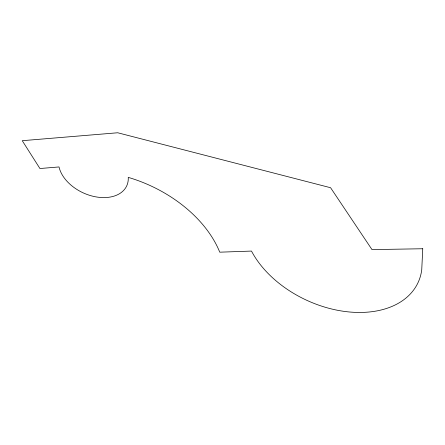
<?xml version="1.0" encoding="UTF-8"?>
<svg xmlns="http://www.w3.org/2000/svg" width="445" height="445" viewBox="0 0 445 445"><rect width="100%" height="100%" fill="white"/><g stroke="black" fill="none" stroke-linecap="round" stroke-linejoin="round"><path stroke-width="0.67" d="M422.75 248.749L421.749 269.653A93.795 62.884 24.8 0 1 347.534 311.795A93.795 62.884 24.8 0 1 251.497 251.075L219.752 252.182A111.055 74.454 24.8 0 0 128.249 177.371A36.712 24.614 24.8 0 1 97.205 197.09A36.712 24.614 24.8 0 1 59.024 166.942L39.933 168.527L22.25 140.692L117.708 132.766L330.591 187.729L371.998 249.606L422.75 248.749"/></g></svg>
